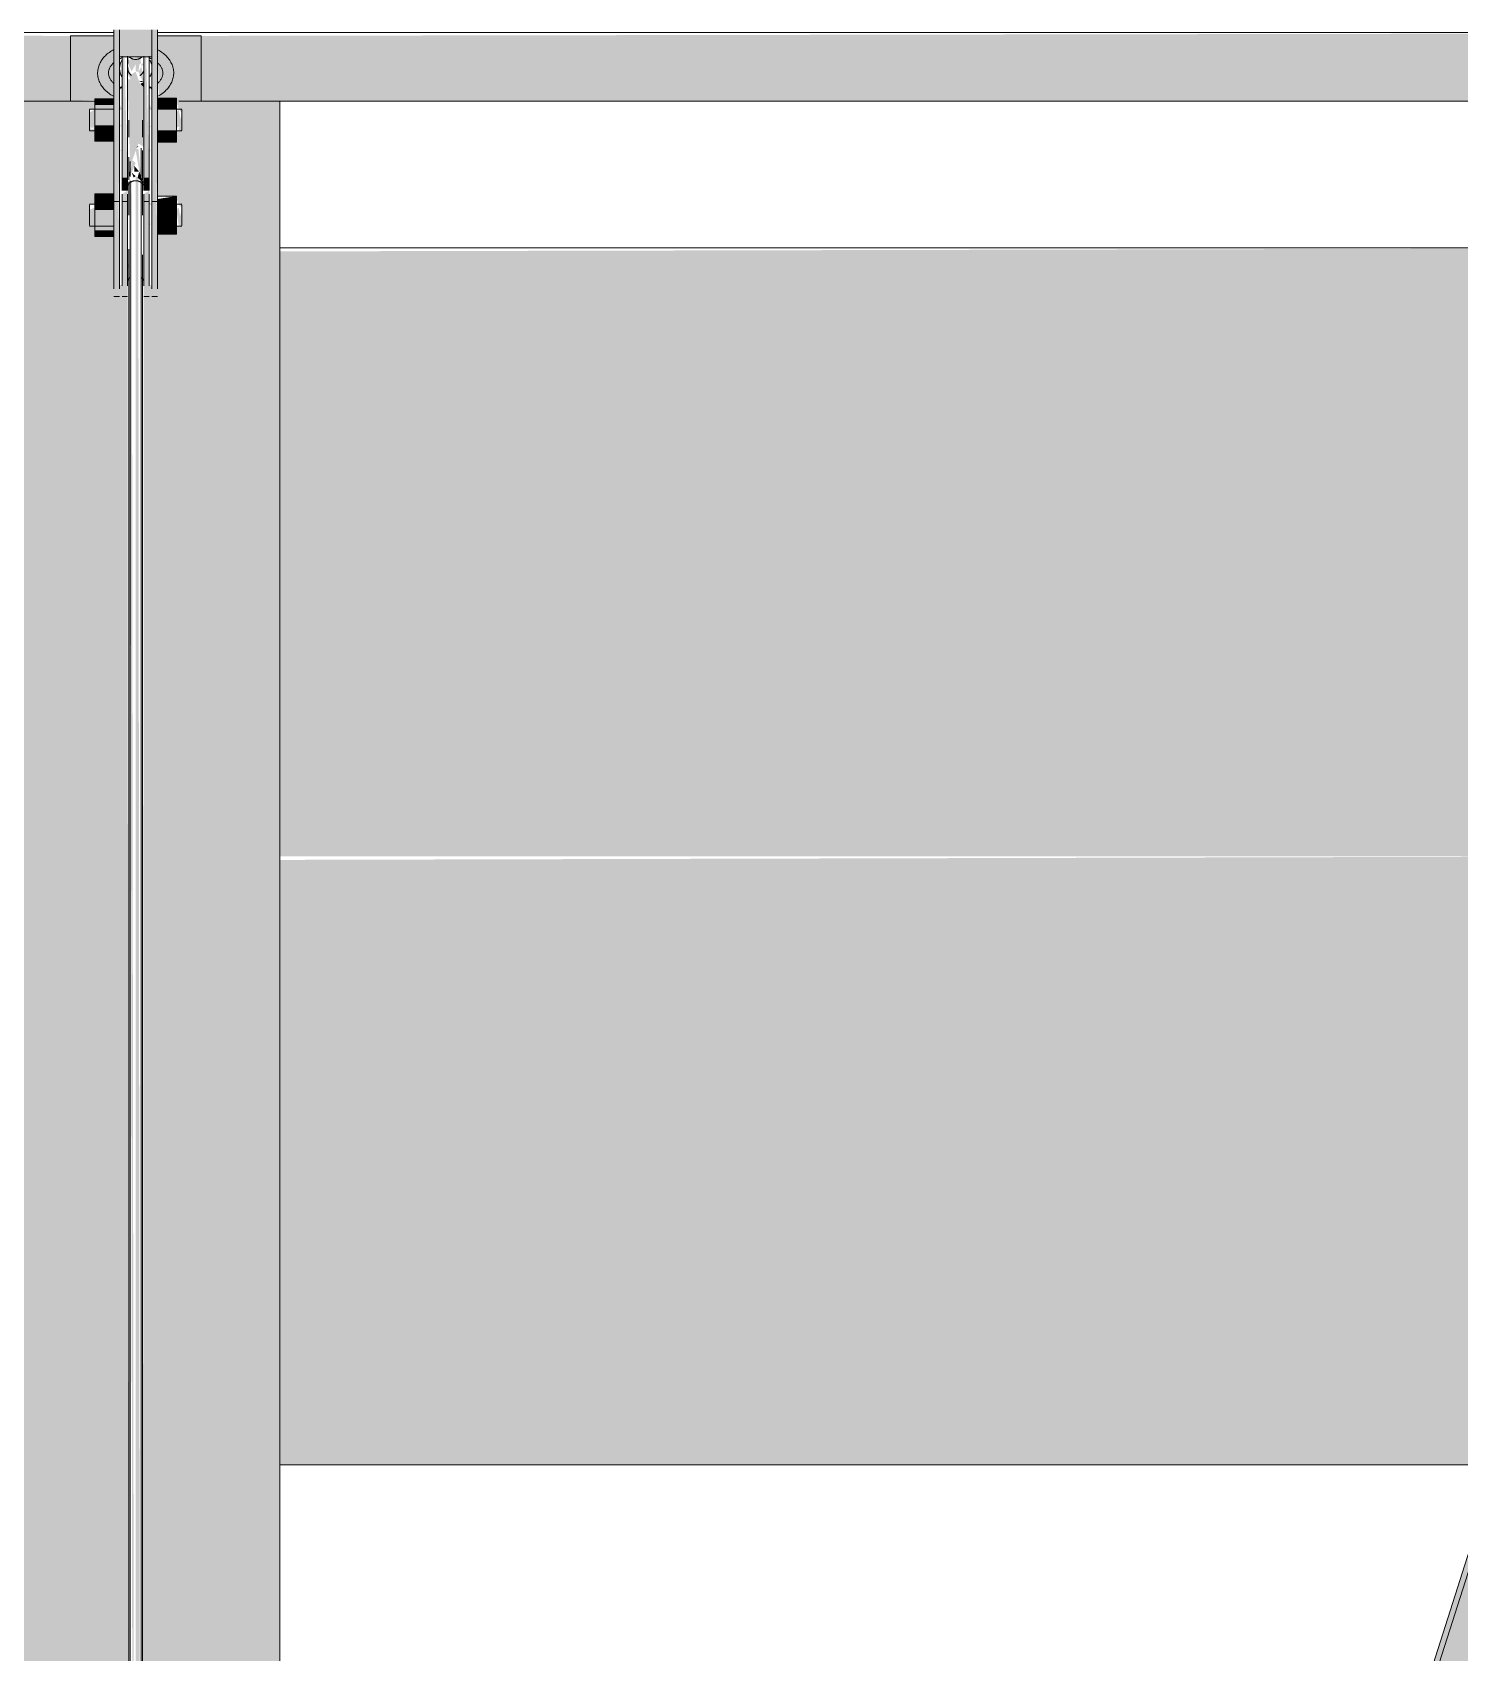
# Model space of a CAD drawing. Header units: inches. Extents: x -54880 to -186, y -132 to 853.
# Drawn here: x -12578.35 to -12545.52, y 245.68 to 282.95 of the extents above; entities that cross this region are included whole.
import ezdxf

# ---------------------------------------------------------------- set-up
doc = ezdxf.new("R2010")
doc.units = ezdxf.units.IN
doc.header["$MEASUREMENT"] = 0
doc.layers.add('M-HVAC-DUCT', color=70, linetype='Continuous', lineweight=9)
doc.layers.add('Q-SPCQ', color=91, linetype='Continuous', lineweight=9)

# ---------------------------------------------------------------- blocks, each defined once
blk = doc.blocks.new('Basketball_Backstop-Performance_Sports_Systems-3103-Ceiling_Hung - 27_-0_ to 27_-11 7_8_-706978-Section 6')
at = {"layer": 'Q-SPCQ'}
h = blk.add_hatch(color=256, dxfattribs=at)
h.paths.add_polyline_path([(-25004.607, 281.375), (-24958.107, 281.375), (-24958.107, 282.875), (-25004.607, 282.955), (-25004.607, 282.665)], flags=0)
h.paths.add_polyline_path([(-24908.607, 281.375), (-24908.607, 282.955), (-24955.107, 282.875), (-24955.107, 281.375), (-24912.423, 281.375)], flags=0)
h.paths.add_polyline_path([(-24956.424, 282.237), (-24956.55, 282.059), (-24956.522, 282.231), (-24956.509, 282.232)], flags=0)
h.paths.add_polyline_path([(-24956.424, 281.808), (-24956.509, 282.396), (-24956.799, 282.312), (-24956.794, 282.236), (-24956.612, 282.226), (-24956.607, 282.055), (-24956.548, 282.052), (-24956.444, 281.814)], flags=0)
h.paths.add_polyline_path([(-24956.701, 281.835), (-24956.68, 281.844), (-24956.799, 282.237), (-24956.794, 281.99), (-24956.704, 281.839)], flags=0)
h.paths.add_polyline_path([(-24956.299, 281.915), (-24956.237, 282.125), (-24956.299, 281.937)], flags=0)
for points in [[(-24956.987, 280.229), (-24956.987, 283.015), (-24957.112, 283.015), (-24957.112, 280.229)], [(-24956.237, 282.396), (-24956.237, 283.015), (-24956.987, 283.015), (-24956.987, 282.396)], [(-24956.112, 280.229), (-24956.112, 283.015), (-24956.237, 283.015), (-24956.237, 280.229)], [(-24956.799, 279.612), (-24956.869, 282.396), (-24956.924, 282.396), (-24956.924, 279.612)], [(-24956.299, 279.612), (-24956.369, 282.396), (-24956.424, 282.396), (-24956.424, 279.612)], [(-24956.424, 281.687), (-24956.424, 281.808), (-24956.5, 281.773)], [(-24957.112, 281.295), (-24957.112, 281.425), (-24957.549, 281.425), (-24957.549, 281.295)], [(-24957.112, 280.807), (-24957.112, 281.295), (-24957.549, 281.295), (-24957.549, 280.807)], [(-24956.112, 281.19), (-24955.674, 281.19), (-24955.674, 281.443), (-24956.112, 281.443)], [(-24955.674, 280.685), (-24955.674, 281.19), (-24956.112, 281.19), (-24956.112, 280.685)], [(-24952.627, 164.313), (-24952.493, 164.313), (-24915.16, 281.375), (-24915.294, 281.375), (-24952.254, 165.481)], [(-24957.112, 280.45), (-24957.112, 280.807), (-24957.549, 280.807), (-24957.549, 280.45)], [(-24956.597, 280.288), (-24956.528, 280.366), (-24956.583, 280.32)], [(-24955.674, 280.432), (-24955.674, 280.685), (-24956.112, 280.685), (-24956.112, 280.432)], [(-24956.987, 279.493), (-24956.987, 280.229), (-24957.112, 280.229), (-24957.112, 279.493)], [(-24956.237, 279.493), (-24956.112, 279.493), (-24956.112, 280.229), (-24956.237, 280.229), (-24956.237, 279.828)], [(-24956.799, 279.314), (-24956.799, 279.612), (-24956.924, 279.612), (-24956.924, 279.314)], [(-24956.763, 279.579), (-24956.737, 279.749), (-24956.763, 279.749)], [(-24956.299, 279.314), (-24956.299, 279.612), (-24956.424, 279.612), (-24956.424, 279.314)], [(-24957.112, 278.881), (-24957.112, 279.238), (-24957.549, 279.238), (-24957.549, 278.881)], [(-24956.987, 277.141), (-24957.005, 279.493), (-24957.112, 279.493), (-24957.112, 277.141)], [(-24956.799, 277.126), (-24956.799, 279.314), (-24956.924, 279.235), (-24956.924, 277.126)], [(-24956.299, 277.126), (-24956.299, 279.314), (-24956.424, 279.235), (-24956.424, 277.126)], [(-24956.112, 277.141), (-24956.13, 279.493), (-24956.237, 279.493), (-24956.237, 277.141)], [(-24957.549, 278.393), (-24957.112, 278.393), (-24957.112, 278.881), (-24957.549, 278.881), (-24957.549, 278.662)], [(-24955.674, 278.75), (-24955.674, 279.187), (-24956.112, 279.121), (-24956.112, 278.75)], [(-24956.112, 278.312), (-24955.674, 278.312), (-24955.674, 278.75), (-24956.112, 278.75), (-24956.112, 278.662)], [(-24957.112, 278.262), (-24957.112, 278.393), (-24957.549, 278.393), (-24957.549, 278.262)]]:
    blk.add_hatch(color=256, dxfattribs=at).paths.add_polyline_path(points, flags=0)
h = blk.add_hatch(color=256, dxfattribs=at)
h.paths.add_polyline_path([(-24958.107, 281.375), (-24957.112, 281.425), (-24957.112, 282.875), (-24958.107, 282.875), (-24958.107, 282.665)], flags=0)
h.paths.add_polyline_path([(-24955.622, 281.375), (-24955.107, 281.375), (-24955.107, 282.875), (-24956.112, 282.875), (-24956.082, 281.443), (-24955.674, 281.375)], flags=0)
h.paths.add_polyline_path([(-24956.299, 281.623), (-24956.237, 281.692), (-24956.299, 281.624)], flags=0)
h = blk.add_hatch(color=256, dxfattribs=at)
h.paths.add_polyline_path([(-24956.612, 282.226), (-24956.799, 282.237), (-24956.701, 282.059)], flags=0)
h.paths.add_polyline_path([(-24956.548, 282.052), (-24956.522, 282.231), (-24956.612, 282.226), (-24956.55, 282.059)], flags=0)
h.paths.add_polyline_path([(-24956.719, 279.931), (-24956.548, 280.4), (-24956.424, 280.322), (-24956.424, 281.687), (-24956.522, 281.798), (-24956.612, 282.055), (-24956.695, 281.998), (-24956.725, 281.875), (-24956.799, 281.875), (-24956.741, 280)], flags=0)
h = blk.add_hatch(color=256, dxfattribs=at)
h.paths.add_polyline_path([(-24956.487, 157.563), (-24953.391, 157.563), (-24953.407, 160.188), (-24956.487, 160.188)], flags=0)
h.paths.add_polyline_path([(-24956.737, 157.563), (-24956.737, 160.188), (-24959.822, 160.188), (-24959.806, 157.563), (-24957.248, 157.563)], flags=0)
h.paths.add_polyline_path([(-24956.799, 208.884), (-24956.737, 209.069), (-24956.799, 209.069)], flags=0)
h.paths.add_polyline_path([(-24956.737, 164.313), (-24956.799, 208.559), (-24956.924, 208.559), (-24956.987, 208.574), (-24957.112, 208.574), (-24957.112, 209.695), (-24957.549, 209.695), (-24957.549, 209.942), (-24957.674, 210.011), (-24957.674, 210.425), (-24957.549, 210.425), (-24957.464, 210.671), (-24957.112, 210.671), (-24957.112, 211.694), (-24956.987, 211.694), (-24956.987, 211.919), (-24957.112, 211.919), (-24957.112, 213.056), (-24956.799, 213.056), (-24956.768, 224.759), (-24958.263, 224.755), (-24959.919, 224.751), (-24959.886, 164.313), (-24957.213, 164.313)], flags=0)
h.paths.add_polyline_path([(-24956.487, 164.313), (-24953.294, 164.313), (-24953.333, 224.797), (-24954.362, 224.75), (-24956.455, 224.75), (-24956.391, 213.056), (-24956.112, 213.056), (-24956.112, 211.919), (-24956.237, 211.919), (-24956.237, 211.694), (-24956.112, 211.641), (-24956.112, 210.621), (-24955.674, 210.621), (-24955.622, 210.425), (-24955.549, 210.36), (-24955.622, 209.942), (-24955.674, 209.942), (-24955.749, 209.746), (-24956.112, 209.746), (-24956.127, 208.574), (-24956.237, 208.574), (-24956.299, 208.559), (-24956.424, 208.559), (-24956.487, 165.481)], flags=0)
h.paths.add_polyline_path([(-24956.987, 210.425), (-24956.924, 210.425), (-24956.987, 210.554)], flags=0)
h.paths.add_polyline_path([(-24956.799, 210.933), (-24956.768, 210.944), (-24956.799, 210.944)], flags=0)
h.paths.add_polyline_path([(-24956.17, 213.766), (-24956.391, 213.831), (-24956.202, 213.933)], flags=0)
h.paths.add_polyline_path([(-24956.799, 277.451), (-24956.768, 277.636), (-24956.799, 277.636)], flags=0)
h.paths.add_polyline_path([(-24958.98, 225.187), (-24958.496, 225.239), (-24956.768, 225.25), (-24956.799, 277.126), (-24956.924, 277.141), (-24956.987, 277.141), (-24957.112, 277.141), (-24957.112, 278.262), (-24957.549, 278.262), (-24957.549, 278.509), (-24957.674, 278.573), (-24957.674, 278.991), (-24957.549, 278.991), (-24957.464, 279.238), (-24957.112, 279.238), (-24957.112, 280.45), (-24957.549, 280.45), (-24957.549, 280.696), (-24957.674, 280.761), (-24957.674, 281.179), (-24957.549, 281.179), (-24957.549, 281.375), (-24959.919, 281.375), (-24959.844, 225.245), (-24959.059, 225.195)], flags=0)
h.paths.add_polyline_path([(-24955.124, 225.189), (-24954.95, 225.245), (-24953.294, 225.249), (-24953.294, 281.375), (-24955.674, 281.375), (-24955.622, 281.179), (-24955.549, 281.114), (-24955.622, 280.696), (-24955.674, 280.685), (-24955.754, 280.432), (-24956.112, 280.432), (-24956.112, 279.187), (-24955.674, 279.15), (-24955.622, 278.991), (-24955.549, 278.927), (-24955.622, 278.509), (-24955.674, 278.509), (-24955.749, 278.312), (-24956.112, 278.312), (-24956.112, 277.141), (-24956.237, 277.141), (-24956.299, 277.126), (-24956.424, 277.126), (-24956.455, 225.242), (-24955.222, 225.192)], flags=0)
h.paths.add_polyline_path([(-24957.518, 225.2), (-24957.912, 225.231), (-24957.735, 225.202)], flags=0)
h.paths.add_polyline_path([(-24956.299, 278.991), (-24956.237, 278.993), (-24956.299, 279.041)], flags=0)
h.paths.add_polyline_path([(-24956.799, 279.5), (-24956.763, 279.579), (-24956.799, 279.511)], flags=0)
h = blk.add_hatch(color=256, dxfattribs=at)
h.paths.add_polyline_path([(-24957.549, 280.761), (-24957.549, 281.179), (-24957.674, 281.114), (-24957.674, 280.761)], flags=0)
h.paths.add_polyline_path([(-24956.299, 280.761), (-24956.237, 280.812), (-24956.299, 280.779)], flags=0)
h.paths.add_polyline_path([(-24955.674, 280.761), (-24955.549, 280.812), (-24955.622, 281.179), (-24955.674, 281.111), (-24955.674, 280.764)], flags=0)
h.paths.add_polyline_path([(-24956.987, 280.761), (-24956.924, 280.834), (-24956.987, 280.796)], flags=0)
h = blk.add_hatch(color=256, dxfattribs=at)
h.paths.add_polyline_path([(-24956.987, 281.179), (-24956.924, 281.179), (-24956.987, 281.312)], flags=0)
h.paths.add_polyline_path([(-24956.299, 281.179), (-24956.237, 281.179), (-24956.299, 281.312)], flags=0)
h = blk.add_hatch(color=256, dxfattribs=at)
h.paths.add_polyline_path([(-24953.391, 157.563), (-24951.508, 157.563), (-24950.671, 160.188), (-24953.391, 160.188)], flags=0)
h.paths.add_polyline_path([(-24949.355, 164.313), (-24912.168, 280.918), (-24913.591, 281.375), (-24915.16, 281.375), (-24952.493, 164.313)], flags=0)
h = blk.add_hatch(color=256, dxfattribs=at)
h.paths.add_polyline_path([(-24955.549, 280.696), (-24955.622, 280.761), (-24955.622, 280.696)], flags=0)
h.paths.add_polyline_path([(-24957.549, 280.696), (-24957.549, 280.761), (-24957.674, 280.696)], flags=0)
h = blk.add_hatch(color=256, dxfattribs=at)
h.paths.add_polyline_path([(-24956.987, 280.208), (-24956.924, 280.261), (-24956.987, 280.229)], flags=0)
h.paths.add_polyline_path([(-24956.299, 280.208), (-24956.237, 280.261), (-24956.299, 280.229)], flags=0)
h = blk.add_hatch(color=256, dxfattribs=at)
h.paths.add_polyline_path([(-24956.612, 210.929), (-24956.7, 279.574), (-24956.737, 279.489), (-24956.644, 210.933), (-24956.612, 210.929)], flags=0)
h.paths.add_polyline_path([(-24956.737, 279.643), (-24956.612, 279.951), (-24956.694, 280.013), (-24956.737, 279.749)], flags=0)
h = blk.add_hatch(color=256, dxfattribs=at)
h.paths.add_polyline_path([(-24956.612, 210.929), (-24956.487, 210.944), (-24956.55, 279.596), (-24956.612, 279.649), (-24956.612, 211.183)], flags=0)
h.paths.add_polyline_path([(-24956.487, 279.643), (-24956.549, 280.288), (-24956.612, 280.254), (-24956.524, 279.735), (-24956.487, 279.643)], flags=0)
h = blk.add_hatch(color=256, dxfattribs=at)
h.paths.add_polyline_path([(-24956.53, 279.749), (-24956.64, 279.882), (-24956.64, 279.749)], flags=0)
h.paths.add_polyline_path([(-24956.612, 279.649), (-24956.703, 279.726), (-24956.655, 279.612)], flags=0)
h.paths.add_polyline_path([(-24956.424, 279.489), (-24956.53, 279.749), (-24956.568, 279.612), (-24956.455, 279.515)], flags=0)
h = blk.add_hatch(color=256, dxfattribs=at)
h.paths.add_polyline_path([(-24956.299, 278.509), (-24956.237, 278.573), (-24956.299, 278.525)], flags=0)
h.paths.add_polyline_path([(-24955.549, 278.509), (-24955.622, 278.927), (-24955.674, 278.871), (-24955.622, 278.509)], flags=0)
h.paths.add_polyline_path([(-24956.987, 278.509), (-24956.924, 278.591), (-24956.987, 278.517)], flags=0)
h.paths.add_polyline_path([(-24957.549, 278.509), (-24957.549, 278.927), (-24957.674, 278.875), (-24957.674, 278.509)], flags=0)
h = blk.add_hatch(color=256, dxfattribs=at)
h.paths.add_polyline_path([(-24956.487, 278.68), (-24956.461, 278.75), (-24956.487, 278.681)], flags=0)
h.paths.add_polyline_path([(-24956.476, 278.694), (-24956.476, 278.75), (-24956.476, 278.711)], flags=0)
for p, q in [((-25004.607, 282.955), (-24957.112, 282.955)), ((-24957.112, 280.229), (-24957.112, 283.015)), ((-24956.987, 283.015), (-24956.987, 280.229)), ((-24956.237, 280.229), (-24956.237, 283.015)), ((-24956.112, 283.015), (-24956.112, 280.229)), ((-24956.112, 282.955), (-24908.607, 282.955)), ((-24958.107, 282.875), (-24958.107, 281.375)), ((-24957.112, 282.875), (-24958.107, 282.875)), ((-24955.107, 282.875), (-24956.112, 282.875)), ((-24955.107, 281.375), (-24955.107, 282.875)), ((-24956.237, 282.396), (-24956.987, 282.396)), ((-24956.924, 279.612), (-24956.924, 282.408)), ((-24956.799, 282.408), (-24956.799, 279.612)), ((-24956.424, 279.612), (-24956.424, 282.408)), ((-24956.299, 282.408), (-24956.299, 279.612)), ((-24959.919, 281.375), (-24957.553, 281.375)), ((-24957.112, 281.187), (-24957.674, 281.187)), ((-24957.674, 280.761), (-24957.674, 281.179)), ((-24957.549, 281.295), (-24957.549, 281.425)), ((-24957.549, 281.425), (-24957.112, 281.425)), ((-24957.549, 280.807), (-24957.549, 281.295)), ((-24957.549, 281.295), (-24957.112, 281.295)), ((-24956.112, 281.443), (-24955.674, 281.443)), ((-24956.112, 281.19), (-24955.674, 281.19)), ((-24955.549, 281.187), (-24956.112, 281.187)), ((-24955.674, 281.443), (-24955.674, 281.19)), ((-24955.674, 281.19), (-24955.674, 280.685)), ((-24955.617, 281.375), (-24953.294, 281.375)), ((-24955.549, 281.179), (-24955.549, 280.761)), ((-24908.607, 281.375), (-24953.294, 281.375)), ((-24953.294, 224.989), (-24953.294, 281.375)), ((-24915.294, 281.375), (-24952.627, 164.313)), ((-24915.16, 281.375), (-24952.493, 164.313)), ((-24957.674, 280.696), (-24957.674, 280.761)), ((-24957.549, 280.45), (-24957.549, 280.807)), ((-24957.549, 280.807), (-24957.112, 280.807)), ((-24956.768, 280.937), (-24956.768, 280.545)), ((-24956.455, 280.547), (-24956.455, 280.937)), ((-24955.549, 280.761), (-24955.549, 280.696)), ((-24957.674, 280.687), (-24957.112, 280.687)), ((-24957.549, 280.45), (-24957.112, 280.45)), ((-24956.112, 280.687), (-24955.549, 280.687)), ((-24956.112, 280.685), (-24955.674, 280.685)), ((-24955.674, 280.432), (-24956.112, 280.432)), ((-24955.674, 280.685), (-24955.674, 280.432)), ((-24957.112, 279.482), (-24957.112, 280.229)), ((-24956.987, 280.229), (-24956.987, 279.482)), ((-24956.768, 280.087), (-24956.768, 279.566)), ((-24956.737, 279.987), (-24956.737, 279.643)), ((-24956.487, 279.643), (-24956.487, 280.288)), ((-24956.455, 279.566), (-24956.455, 280.241)), ((-24956.237, 279.482), (-24956.237, 280.229)), ((-24956.112, 280.229), (-24956.112, 279.482)), ((-24956.924, 279.314), (-24956.924, 279.612)), ((-24956.799, 279.612), (-24956.799, 279.314)), ((-24956.424, 279.314), (-24956.424, 279.612)), ((-24956.299, 279.612), (-24956.299, 279.314)), ((-24957.549, 278.881), (-24957.549, 279.238)), ((-24957.549, 279.238), (-24957.112, 279.238)), ((-24957.112, 277.058), (-24957.112, 279.495)), ((-24956.987, 279.495), (-24956.987, 277.058)), ((-24956.924, 277.126), (-24956.924, 279.235)), ((-24956.799, 279.235), (-24956.799, 277.126)), ((-24956.768, 279.515), (-24956.768, 278.75)), ((-24956.737, 279.542), (-24956.737, 210.741)), ((-24956.487, 210.741), (-24956.487, 279.542)), ((-24956.455, 278.75), (-24956.455, 279.515)), ((-24956.424, 277.126), (-24956.424, 279.235)), ((-24956.299, 279.235), (-24956.299, 277.126)), ((-24956.237, 277.058), (-24956.237, 279.495)), ((-24956.112, 279.495), (-24956.112, 277.058)), ((-24957.182, 279), (-24957.674, 279)), ((-24957.674, 278.927), (-24957.674, 278.991)), ((-24957.674, 278.509), (-24957.674, 278.927)), ((-24957.549, 278.393), (-24957.549, 278.881)), ((-24957.549, 278.881), (-24957.112, 278.881)), ((-24957.112, 279.062), (-24956.987, 279.062)), ((-24956.924, 279.062), (-24956.799, 279.062)), ((-24956.424, 279.062), (-24956.299, 279.062)), ((-24956.237, 279.062), (-24956.112, 279.062)), ((-24956.112, 279.187), (-24955.674, 279.187)), ((-24955.549, 279), (-24956.041, 279)), ((-24955.674, 279.187), (-24955.674, 278.75)), ((-24955.549, 278.991), (-24955.549, 278.927)), ((-24955.549, 278.927), (-24955.549, 278.509)), ((-24957.674, 278.5), (-24957.112, 278.5)), ((-24955.674, 278.75), (-24956.112, 278.75)), ((-24956.112, 278.5), (-24955.549, 278.5)), ((-24955.674, 278.75), (-24955.674, 278.312)), ((-24957.549, 278.262), (-24957.549, 278.393)), ((-24957.112, 278.393), (-24957.549, 278.393)), ((-24957.549, 278.262), (-24957.112, 278.262)), ((-24956.112, 278.312), (-24955.674, 278.312)), ((-24956.768, 277.965), (-24956.768, 211.459)), ((-24956.455, 210.936), (-24956.455, 277.836)), ((-24957.112, 276.875), (-24956.987, 276.875)), ((-24956.924, 276.875), (-24956.799, 276.875)), ((-24956.424, 276.875), (-24956.299, 276.875)), ((-24956.237, 276.875), (-24956.112, 276.875))]:
    blk.add_line(p, q, dxfattribs=at)
at = {"layer": 'Q-SPCQ', "flags": 128}
for points in [[(-24957.11, 282.56), (-24957.138, 282.545), (-24957.165, 282.53), (-24957.191, 282.513), (-24957.217, 282.496), (-24957.241, 282.478), (-24957.265, 282.459), (-24957.287, 282.439), (-24957.309, 282.418), (-24957.33, 282.397), (-24957.35, 282.375), (-24957.368, 282.352), (-24957.385, 282.328), (-24957.402, 282.304), (-24957.416, 282.28), (-24957.43, 282.254), (-24957.442, 282.228), (-24957.453, 282.202), (-24957.462, 282.175), (-24957.47, 282.148), (-24957.477, 282.12), (-24957.482, 282.092), (-24957.485, 282.064), (-24957.486, 282.036), (-24957.487, 282.02)], [(-24957.237, 282.02), (-24957.236, 282.035), (-24957.235, 282.049), (-24957.233, 282.063), (-24957.23, 282.077), (-24957.227, 282.091), (-24957.222, 282.106), (-24957.217, 282.12), (-24957.21, 282.134), (-24957.203, 282.148), (-24957.195, 282.163), (-24957.186, 282.177), (-24957.176, 282.191), (-24957.165, 282.205), (-24957.154, 282.219), (-24957.141, 282.233), (-24957.127, 282.246), (-24957.113, 282.26)], [(-24956.986, 282.343), (-24956.965, 282.353), (-24956.943, 282.362), (-24956.921, 282.371)], [(-24956.794, 282.236), (-24956.794, 282.25), (-24956.794, 282.265), (-24956.794, 282.28), (-24956.794, 282.296), (-24956.794, 282.312), (-24956.794, 282.329), (-24956.794, 282.347), (-24956.794, 282.365), (-24956.794, 282.384), (-24956.794, 282.403)], [(-24956.794, 282.389), (-24956.794, 282.37), (-24956.794, 282.352), (-24956.794, 282.334), (-24956.794, 282.317), (-24956.794, 282.3), (-24956.794, 282.284), (-24956.794, 282.269), (-24956.794, 282.254), (-24956.794, 282.24)], [(-24956.766, 282.396), (-24956.76, 282.39), (-24956.753, 282.384), (-24956.747, 282.379), (-24956.739, 282.374), (-24956.732, 282.369), (-24956.725, 282.364), (-24956.717, 282.36), (-24956.709, 282.356), (-24956.701, 282.352), (-24956.693, 282.348), (-24956.685, 282.345), (-24956.677, 282.342), (-24956.668, 282.34), (-24956.66, 282.338), (-24956.651, 282.336), (-24956.642, 282.335), (-24956.634, 282.334), (-24956.625, 282.333), (-24956.616, 282.333), (-24956.607, 282.333), (-24956.598, 282.333), (-24956.59, 282.334), (-24956.581, 282.335), (-24956.572, 282.336), (-24956.564, 282.338), (-24956.555, 282.34), (-24956.547, 282.343), (-24956.538, 282.345), (-24956.53, 282.348), (-24956.522, 282.352), (-24956.514, 282.356), (-24956.506, 282.36), (-24956.498, 282.364), (-24956.491, 282.369), (-24956.484, 282.374), (-24956.477, 282.379), (-24956.47, 282.384), (-24956.463, 282.39), (-24956.457, 282.396)], [(-24956.292, 282.367), (-24956.27, 282.358), (-24956.248, 282.348)], [(-24956.104, 282.254), (-24956.09, 282.24), (-24956.077, 282.227), (-24956.064, 282.213), (-24956.053, 282.199), (-24956.042, 282.185), (-24956.033, 282.17), (-24956.024, 282.156), (-24956.017, 282.142), (-24956.01, 282.128), (-24956.004, 282.113), (-24955.999, 282.099), (-24955.995, 282.085), (-24955.992, 282.071), (-24955.989, 282.056), (-24955.988, 282.042), (-24955.987, 282.028), (-24955.987, 282.02)], [(-24955.737, 282.02), (-24955.737, 282.049), (-24955.74, 282.077), (-24955.744, 282.105), (-24955.749, 282.133), (-24955.756, 282.16), (-24955.765, 282.187), (-24955.775, 282.214), (-24955.787, 282.24), (-24955.799, 282.266), (-24955.814, 282.291), (-24955.829, 282.316), (-24955.846, 282.339), (-24955.864, 282.363), (-24955.883, 282.385), (-24955.903, 282.407), (-24955.924, 282.428), (-24955.946, 282.448), (-24955.969, 282.467), (-24955.993, 282.486), (-24956.018, 282.504), (-24956.044, 282.521), (-24956.071, 282.537), (-24956.098, 282.552)], [(-24957.487, 282.02), (-24957.486, 281.992), (-24957.483, 281.964), (-24957.479, 281.936), (-24957.474, 281.908), (-24957.467, 281.881), (-24957.458, 281.853), (-24957.448, 281.827), (-24957.437, 281.8), (-24957.424, 281.775), (-24957.41, 281.75), (-24957.394, 281.725), (-24957.378, 281.701), (-24957.36, 281.678), (-24957.341, 281.656), (-24957.32, 281.634), (-24957.299, 281.613), (-24957.277, 281.593), (-24957.254, 281.573), (-24957.23, 281.555), (-24957.205, 281.537), (-24957.179, 281.52), (-24957.153, 281.504), (-24957.125, 281.488)], [(-24957.119, 281.787), (-24957.134, 281.8), (-24957.147, 281.814), (-24957.159, 281.828), (-24957.17, 281.842), (-24957.181, 281.856), (-24957.19, 281.87), (-24957.199, 281.885), (-24957.207, 281.899), (-24957.213, 281.913), (-24957.219, 281.927), (-24957.224, 281.942), (-24957.228, 281.956), (-24957.232, 281.97), (-24957.234, 281.984), (-24957.236, 281.999), (-24957.237, 282.013), (-24957.237, 282.02)], [(-24956.794, 282.149), (-24956.794, 282.143), (-24956.794, 282.137), (-24956.794, 282.133), (-24956.794, 282.13), (-24956.794, 282.127), (-24956.794, 282.126), (-24956.794, 282.125)], [(-24956.794, 282.125), (-24956.794, 282.125), (-24956.794, 282.127), (-24956.794, 282.129), (-24956.794, 282.132), (-24956.794, 282.136), (-24956.794, 282.141), (-24956.794, 282.147)], [(-24956.706, 281.966), (-24956.712, 281.97), (-24956.719, 281.975), (-24956.724, 281.979), (-24956.73, 281.984), (-24956.736, 281.989), (-24956.741, 281.994), (-24956.746, 282), (-24956.751, 282.006), (-24956.756, 282.011), (-24956.76, 282.017), (-24956.764, 282.024), (-24956.768, 282.03), (-24956.772, 282.037), (-24956.775, 282.043), (-24956.778, 282.05), (-24956.781, 282.057), (-24956.784, 282.064), (-24956.786, 282.071), (-24956.788, 282.078), (-24956.79, 282.086), (-24956.791, 282.093), (-24956.792, 282.101), (-24956.793, 282.108), (-24956.794, 282.115), (-24956.794, 282.123), (-24956.794, 282.125)], [(-24956.426, 282.073), (-24956.429, 282.066), (-24956.431, 282.059), (-24956.434, 282.052), (-24956.437, 282.045), (-24956.44, 282.038), (-24956.444, 282.032), (-24956.448, 282.025), (-24956.452, 282.019), (-24956.456, 282.013), (-24956.461, 282.007), (-24956.466, 282.001), (-24956.471, 281.996), (-24956.476, 281.99), (-24956.481, 281.985), (-24956.487, 281.98), (-24956.493, 281.976), (-24956.499, 281.971), (-24956.505, 281.967), (-24956.512, 281.963), (-24956.518, 281.96)], [(-24956.113, 281.48), (-24956.085, 281.495), (-24956.058, 281.511), (-24956.032, 281.528), (-24956.007, 281.545), (-24955.982, 281.563), (-24955.959, 281.582), (-24955.936, 281.602), (-24955.914, 281.623), (-24955.893, 281.644), (-24955.874, 281.666), (-24955.855, 281.689), (-24955.838, 281.712), (-24955.822, 281.736), (-24955.807, 281.761), (-24955.793, 281.787), (-24955.781, 281.813), (-24955.77, 281.839), (-24955.761, 281.866), (-24955.753, 281.893), (-24955.747, 281.921), (-24955.742, 281.949), (-24955.739, 281.977), (-24955.737, 282.005), (-24955.737, 282.02)], [(-24955.987, 282.02), (-24955.987, 282.006), (-24955.988, 281.992), (-24955.99, 281.978), (-24955.993, 281.964), (-24955.997, 281.949), (-24956.001, 281.935), (-24956.007, 281.921), (-24956.013, 281.907), (-24956.02, 281.892), (-24956.028, 281.878), (-24956.037, 281.864), (-24956.047, 281.85), (-24956.058, 281.836), (-24956.07, 281.822), (-24956.082, 281.808), (-24956.096, 281.794), (-24956.111, 281.781)], [(-24956.931, 281.674), (-24956.954, 281.683), (-24956.975, 281.692)], [(-24956.237, 281.698), (-24956.258, 281.688), (-24956.28, 281.678), (-24956.302, 281.67)], [(-24956.424, 279.437), (-24956.429, 279.445), (-24956.434, 279.452), (-24956.439, 279.459), (-24956.445, 279.466), (-24956.451, 279.472), (-24956.457, 279.479), (-24956.463, 279.485), (-24956.47, 279.491), (-24956.477, 279.496), (-24956.484, 279.501), (-24956.491, 279.506), (-24956.499, 279.511), (-24956.506, 279.515), (-24956.514, 279.519), (-24956.522, 279.523), (-24956.53, 279.527), (-24956.538, 279.53), (-24956.547, 279.533), (-24956.555, 279.535), (-24956.564, 279.537), (-24956.572, 279.539), (-24956.581, 279.54), (-24956.59, 279.541), (-24956.599, 279.542), (-24956.607, 279.542), (-24956.616, 279.542), (-24956.625, 279.542), (-24956.634, 279.541), (-24956.642, 279.54), (-24956.651, 279.539), (-24956.66, 279.537), (-24956.668, 279.535), (-24956.677, 279.532), (-24956.685, 279.53), (-24956.693, 279.527), (-24956.701, 279.523), (-24956.709, 279.519), (-24956.717, 279.515), (-24956.725, 279.511), (-24956.732, 279.506), (-24956.74, 279.501), (-24956.747, 279.496), (-24956.753, 279.491), (-24956.76, 279.485), (-24956.766, 279.479), (-24956.773, 279.472), (-24956.778, 279.466), (-24956.784, 279.459), (-24956.789, 279.452), (-24956.794, 279.445), (-24956.799, 279.437)], [(-24956.74, 277.314), (-24956.747, 277.309), (-24956.753, 277.303), (-24956.76, 277.297), (-24956.766, 277.291), (-24956.773, 277.285), (-24956.778, 277.278), (-24956.784, 277.272), (-24956.789, 277.265), (-24956.794, 277.257), (-24956.799, 277.25)], [(-24956.424, 277.25), (-24956.429, 277.257), (-24956.434, 277.265), (-24956.439, 277.272), (-24956.445, 277.278), (-24956.451, 277.285), (-24956.457, 277.291), (-24956.463, 277.297), (-24956.47, 277.303), (-24956.477, 277.309), (-24956.484, 277.314)]]:
    blk.add_lwpolyline(points, dxfattribs=at)
at = {"layer": 'Q-SPCQ'}
for start, end in [(150, 180), (15, 30), (180, 210), (330, 345)]:
    blk.add_arc((-24956.607, 282.125), 0.375, start, end, dxfattribs=at)
for start_param, end_param in [(1.047198, 1.308997), (2.617994, 2.879793), (0.261799, 0.523599)]:
    blk.add_ellipse((-24956.612, 281.578), major_axis=(0.375, 0), ratio=0.707107, start_param=start_param, end_param=end_param, dxfattribs=at)

msp = doc.modelspace()

# ---------------------------------------------------------------- hatches: boundary and pattern name
at = {"layer": 'M-HVAC-DUCT'}
h = msp.add_hatch(color=256, dxfattribs=at)
h.paths.add_polyline_path([(-12808.26482, 264), (-12615.01674, 264), (-12619.48151, 278), (-13198.03372, 278), (-13202.49848, 264), (-12877.38332, 264)], flags=0)
h.paths.add_polyline_path([(-13413.05169, 264), (-13280.58413, 264), (-13285.0489, 278), (-13423.72456, 278), (-13423.72456, 264)], flags=0)
h.paths.add_polyline_path([(-13277.31287, 264), (-13244.85381, 264), (-13244.85381, 278), (-13281.77763, 278), (-13278.00758, 266.1784)], flags=0)
h.paths.add_polyline_path([(-12021.72456, 264), (-12021.72456, 278), (-12532.49104, 277.92251), (-12536.93109, 264), (-12047.96132, 264)], flags=0)
h.paths.add_polyline_path([(-13238.22881, 264), (-13205.76975, 264), (-13201.30498, 278), (-13238.22881, 278), (-13238.22881, 266.10942)], flags=0)
h.paths.add_polyline_path([(-12611.74548, 264), (-12579.28642, 264), (-12579.30979, 278), (-12616.21024, 278), (-12612.07193, 265.02367)], flags=0)
h.paths.add_polyline_path([(-12572.66142, 264), (-12540.20236, 264), (-12535.73759, 278), (-12572.66142, 277.91642), (-12572.66142, 264.95533)], flags=0)
h = msp.add_hatch(color=256, dxfattribs=at)
h.paths.add_polyline_path([(-12021.72456, 250), (-12021.72456, 264), (-12536.95796, 263.91576), (-12541.39586, 250), (-12047.96132, 250)], flags=0)
h.paths.add_polyline_path([(-13423.72456, 250), (-13276.11936, 250), (-13280.58413, 264), (-13423.72456, 263.91576), (-13423.72456, 250.19115)], flags=0)
h.paths.add_polyline_path([(-13272.8481, 250), (-13244.85381, 250), (-13244.85381, 264), (-13277.286, 263.91576), (-13272.90863, 250.18981)], flags=0)
h.paths.add_polyline_path([(-13238.22881, 250), (-13210.23452, 250), (-13205.76975, 264), (-13238.22881, 263.91576), (-13238.22881, 250.18455)], flags=0)
h.paths.add_polyline_path([(-13197.10326, 250), (-12610.55197, 250), (-12615.01674, 264), (-13202.52535, 263.91576), (-13206.96325, 250), (-13199.94899, 250)], flags=0)
h.paths.add_polyline_path([(-12544.66713, 250), (-12540.20236, 264), (-12572.66142, 263.91576), (-12572.66142, 250), (-12566.35007, 250)], flags=0)
h.paths.add_polyline_path([(-12607.28071, 250), (-12579.28642, 250.08459), (-12579.28642, 264), (-12611.71861, 263.91576), (-12607.30904, 250.08884)], flags=0)

# ---------------------------------------------------------------- linework, layer by layer
for p, q in [((-12535.73759, 278), (-12572.66372, 278)), ((-12572.66142, 250), (-12544.66713, 250))]:
    msp.add_line(p, q, dxfattribs=at)

# ---------------------------------------------------------------- block references
at = {"layer": 'Q-SPCQ'}
msp.add_blockref('Basketball_Backstop-Performance_Sports_Systems-3103-Ceiling_Hung - 27_-0_ to 27_-11 7_8_-706978-Section 6', (12380.63261, 0), dxfattribs=at)

doc.saveas('drawing.dxf')
